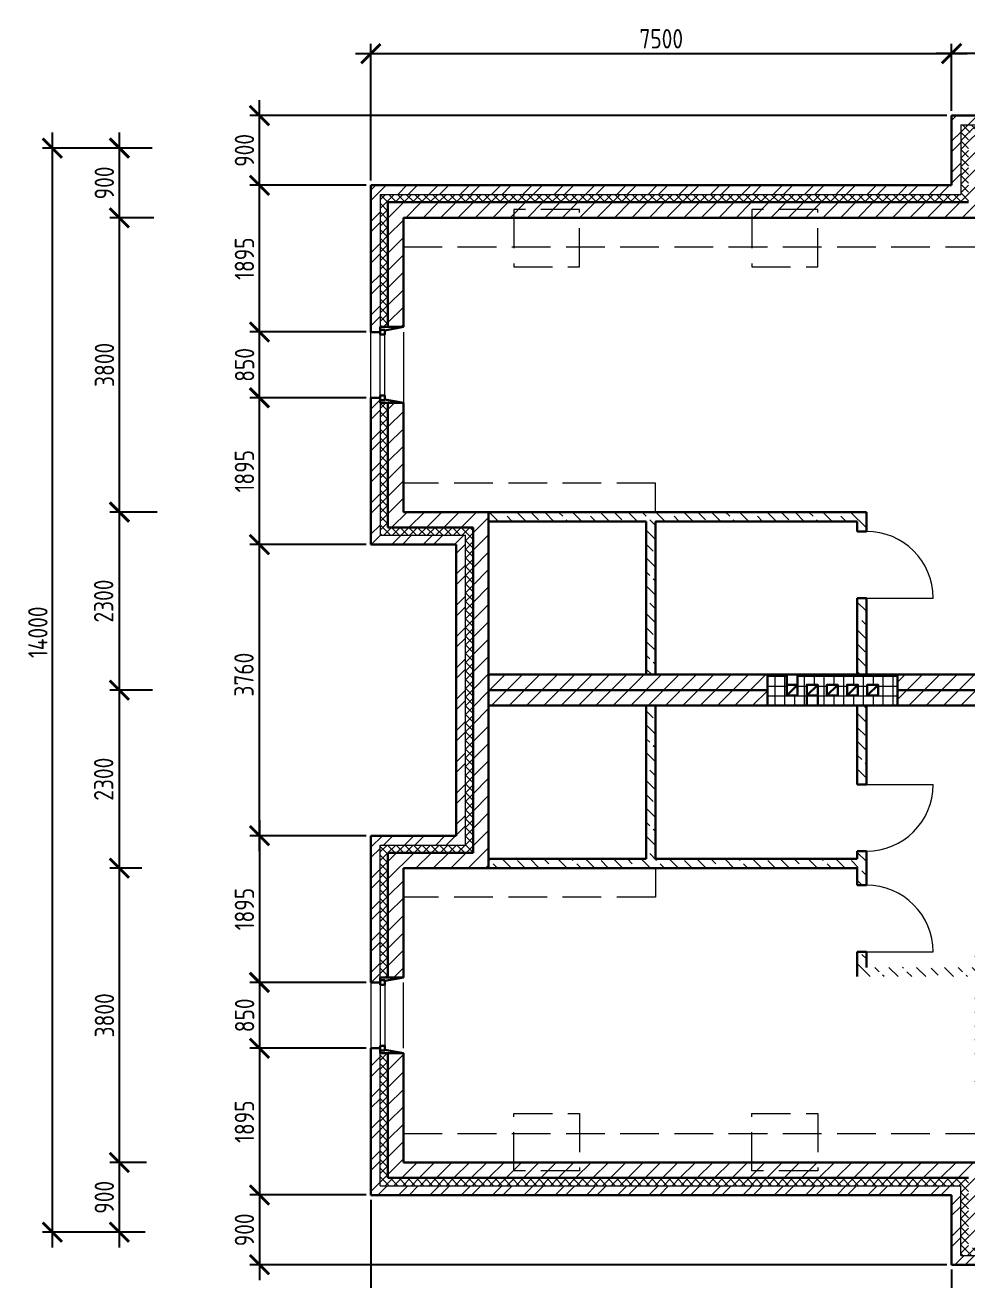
# Model space of a CAD drawing. Header units: millimetres. Extents: x -56498 to 234605, y -296269 to -29969.
# Drawn here: x 70197 to 82372, y -166939 to -150722 of the extents above; entities that cross this region are included whole.
import ezdxf

# ---------------------------------------------------------------- set-up
doc = ezdxf.new("R2010")
doc.units = ezdxf.units.MM
doc.header["$LTSCALE"] = 100
doc.header["$PDMODE"] = 35
doc.linetypes.add('GOST2.303 4', pattern=[7, 5, -2, 0])
for name, color, linetype, lineweight in [('0.3', 7, 'Continuous', 30), ('Розміри 0.09', 5, 'Continuous', 9), ('Тонкі 0.18', 142, 'Continuous', 18), ('Штрихові 0.18', 7, 'GOST2.303 4', 18), ('Штрихування 0.09', 253, 'Continuous', 9)]:
    doc.layers.add(name, color=color, linetype=linetype, lineweight=lineweight)
doc.styles.add('GOST 2.304', font='CS_Gost2304.shx')
doc.dimstyles.new('SPDS', dxfattribs={"dimscale": 100, "dimtxt": 2.5, "dimasz": 2.5, "dimexe": 1.25, "dimexo": 0.625, "dimtad": 1, "dimrnd": 0.001, "dimtxsty": 'GOST 2.304', "dimblk": 'ARCHTICK', "dimcen": 2.5, "dimdle": 2, "dimadec": 0, "dimazin": 2, "dimtfac": 0.75, "dimtmove": 1, "dimatfit": 3, "dimfxl": 0, "dimtolj": 1, "dimarcsym": 0})

# ---------------------------------------------------------------- blocks, each defined once
blk = doc.blocks.new('_ArchTick')
at = {"color": 0, "linetype": 'ByBlock', "const_width": 0.15}
blk.add_lwpolyline([(-0.5, -0.5), (0.5, 0.5)], dxfattribs=at)
blk = doc.blocks.new('*D234')
at = {"layer": 'Defpoints', "color": 0, "transparency": 16777216}
for p in [(74662, -165830), (82162, -166730), (82162, -167530)]:
    blk.add_point(p, dxfattribs=at)
at = {"layer": 'Розміри 0.09', "color": 0, "lineweight": -2, "transparency": 16777216}
for p, q in [((74662, -165893), (74662, -167655)), ((82162, -166793), (82162, -167655)), ((74462, -167530), (82362, -167530))]:
    blk.add_line(p, q, dxfattribs=at)
at = {"layer": 'Розміри 0.09', "color": 0, "lineweight": -2, "transparency": 16777216, "xscale": 250, "yscale": 250, "zscale": 250, "rotation": 180}
blk.add_blockref('_ArchTick', (74662, -167530), dxfattribs=at)
at = {"layer": 'Розміри 0.09', "color": 0, "lineweight": -2, "transparency": 16777216, "xscale": 250, "yscale": 250, "zscale": 250}
blk.add_blockref('_ArchTick', (82162, -167530), dxfattribs=at)
at = {"layer": 'Розміри 0.09', "color": 0, "transparency": 16777216, "insert": (78412, -167338), "char_height": 250, "attachment_point": 5, "style": 'GOST 2.304'}
blk.add_mtext('\\A1;7500', dxfattribs=at)
blk = doc.blocks.new('*D235')
at = {"layer": 'Defpoints', "color": 0, "transparency": 16777216}
for p in [(71414, -165410), (71828, -165410), (71809, -166310)]:
    blk.add_point(p, dxfattribs=at)
at = {"layer": 'Розміри 0.09', "color": 0, "lineweight": -2, "transparency": 16777216}
for p, q in [((71414, -166510), (71414, -165210)), ((71765, -165410), (71289, -165410)), ((71747, -166310), (71289, -166310))]:
    blk.add_line(p, q, dxfattribs=at)
at = {"layer": 'Розміри 0.09', "color": 0, "lineweight": -2, "transparency": 16777216, "xscale": 250, "yscale": 250, "zscale": 250}
for p, rotation in [((71414, -165410), 90), ((71414, -166310), 270)]:
    blk.add_blockref('_ArchTick', p, dxfattribs=dict(at, rotation=rotation))
at = {"layer": 'Розміри 0.09', "color": 0, "transparency": 16777216, "insert": (71219, -165860), "char_height": 250, "attachment_point": 5, "rotation": 90, "style": 'GOST 2.304'}
blk.add_mtext('\\A1;900', dxfattribs=at)
blk = doc.blocks.new('*D236')
at = {"layer": 'Defpoints', "color": 0, "transparency": 16777216}
for p in [(71414, -161610), (71768, -161610), (71828, -165410)]:
    blk.add_point(p, dxfattribs=at)
at = {"layer": 'Розміри 0.09', "color": 0, "lineweight": -2, "transparency": 16777216}
for p, q in [((71414, -165610), (71414, -161410)), ((71705, -161610), (71289, -161610)), ((71765, -165410), (71289, -165410))]:
    blk.add_line(p, q, dxfattribs=at)
at = {"layer": 'Розміри 0.09', "color": 0, "lineweight": -2, "transparency": 16777216, "xscale": 250, "yscale": 250, "zscale": 250}
for p, rotation in [((71414, -161610), 90), ((71414, -165410), 270)]:
    blk.add_blockref('_ArchTick', p, dxfattribs=dict(at, rotation=rotation))
at = {"layer": 'Розміри 0.09', "color": 0, "transparency": 16777216, "insert": (71221, -163510), "char_height": 250, "attachment_point": 5, "rotation": 90, "style": 'GOST 2.304'}
blk.add_mtext('\\A1;3800', dxfattribs=at)
blk = doc.blocks.new('*D237')
at = {"layer": 'Defpoints', "color": 0, "transparency": 16777216}
for p in [(71414, -159310), (71904, -159310), (71768, -161610)]:
    blk.add_point(p, dxfattribs=at)
at = {"layer": 'Розміри 0.09', "color": 0, "lineweight": -2, "transparency": 16777216}
for p, q in [((71414, -161810), (71414, -159110)), ((71841, -159310), (71289, -159310)), ((71705, -161610), (71289, -161610))]:
    blk.add_line(p, q, dxfattribs=at)
at = {"layer": 'Розміри 0.09', "color": 0, "lineweight": -2, "transparency": 16777216, "xscale": 250, "yscale": 250, "zscale": 250}
for p, rotation in [((71414, -159310), 90), ((71414, -161610), 270)]:
    blk.add_blockref('_ArchTick', p, dxfattribs=dict(at, rotation=rotation))
at = {"layer": 'Розміри 0.09', "color": 0, "transparency": 16777216, "insert": (71211, -160460), "char_height": 250, "attachment_point": 5, "rotation": 90, "style": 'GOST 2.304'}
blk.add_mtext('\\A1;2300', dxfattribs=at)
blk = doc.blocks.new('*D238')
at = {"layer": 'Defpoints', "color": 0, "transparency": 16777216}
for p in [(71414, -157010), (71965, -157010), (71904, -159310)]:
    blk.add_point(p, dxfattribs=at)
at = {"layer": 'Розміри 0.09', "color": 0, "lineweight": -2, "transparency": 16777216}
for p, q in [((71414, -159510), (71414, -156810)), ((71902, -157010), (71289, -157010)), ((71841, -159310), (71289, -159310))]:
    blk.add_line(p, q, dxfattribs=at)
at = {"layer": 'Розміри 0.09', "color": 0, "lineweight": -2, "transparency": 16777216, "xscale": 250, "yscale": 250, "zscale": 250}
for p, rotation in [((71414, -157010), 90), ((71414, -159310), 270)]:
    blk.add_blockref('_ArchTick', p, dxfattribs=dict(at, rotation=rotation))
at = {"layer": 'Розміри 0.09', "color": 0, "transparency": 16777216, "insert": (71211, -158160), "char_height": 250, "attachment_point": 5, "rotation": 90, "style": 'GOST 2.304'}
blk.add_mtext('\\A1;2300', dxfattribs=at)
blk = doc.blocks.new('*D239')
at = {"layer": 'Defpoints', "color": 0, "transparency": 16777216}
for p in [(71414, -153210), (71921, -153210), (71965, -157010)]:
    blk.add_point(p, dxfattribs=at)
at = {"layer": 'Розміри 0.09', "color": 0, "lineweight": -2, "transparency": 16777216}
for p, q in [((71414, -157210), (71414, -153010)), ((71859, -153210), (71289, -153210)), ((71902, -157010), (71289, -157010))]:
    blk.add_line(p, q, dxfattribs=at)
at = {"layer": 'Розміри 0.09', "color": 0, "lineweight": -2, "transparency": 16777216, "xscale": 250, "yscale": 250, "zscale": 250}
for p, rotation in [((71414, -153210), 90), ((71414, -157010), 270)]:
    blk.add_blockref('_ArchTick', p, dxfattribs=dict(at, rotation=rotation))
at = {"layer": 'Розміри 0.09', "color": 0, "transparency": 16777216, "insert": (71221, -155110), "char_height": 250, "attachment_point": 5, "rotation": 90, "style": 'GOST 2.304'}
blk.add_mtext('\\A1;3800', dxfattribs=at)
blk = doc.blocks.new('*D240')
at = {"layer": 'Defpoints', "color": 0, "transparency": 16777216}
for p in [(71414, -152310), (71899, -152310), (71921, -153210)]:
    blk.add_point(p, dxfattribs=at)
at = {"layer": 'Розміри 0.09', "color": 0, "lineweight": -2, "transparency": 16777216}
for p, q in [((71414, -153410), (71414, -152110)), ((71836, -152310), (71289, -152310)), ((71859, -153210), (71289, -153210))]:
    blk.add_line(p, q, dxfattribs=at)
at = {"layer": 'Розміри 0.09', "color": 0, "lineweight": -2, "transparency": 16777216, "xscale": 250, "yscale": 250, "zscale": 250}
for p, rotation in [((71414, -152310), 90), ((71414, -153210), 270)]:
    blk.add_blockref('_ArchTick', p, dxfattribs=dict(at, rotation=rotation))
at = {"layer": 'Розміри 0.09', "color": 0, "transparency": 16777216, "insert": (71219, -152760), "char_height": 250, "attachment_point": 5, "rotation": 90, "style": 'GOST 2.304'}
blk.add_mtext('\\A1;900', dxfattribs=at)
blk = doc.blocks.new('*D241')
at = {"layer": 'Defpoints', "color": 0, "transparency": 16777216}
for p in [(71414, -152310), (70548, -166310), (71414, -166310)]:
    blk.add_point(p, dxfattribs=at)
at = {"layer": 'Розміри 0.09', "color": 0, "lineweight": -2, "transparency": 16777216}
for p, q in [((70548, -152110), (70548, -166510)), ((71351, -152310), (70423, -152310)), ((71351, -166310), (70423, -166310))]:
    blk.add_line(p, q, dxfattribs=at)
at = {"layer": 'Розміри 0.09', "color": 0, "lineweight": -2, "transparency": 16777216, "xscale": 250, "yscale": 250, "zscale": 250}
for p, rotation in [((70548, -152310), 90), ((70548, -166310), 270)]:
    blk.add_blockref('_ArchTick', p, dxfattribs=dict(at, rotation=rotation))
at = {"layer": 'Розміри 0.09', "color": 0, "transparency": 16777216, "insert": (70361, -158563), "char_height": 250, "attachment_point": 5, "rotation": 90, "style": 'GOST 2.304'}
blk.add_mtext('\\A1;14000', dxfattribs=at)
blk = doc.blocks.new('*D243')
at = {"layer": 'Defpoints', "color": 0, "transparency": 16777216}
for p in [(82162, -166730), (84257, -166730), (82162, -167530)]:
    blk.add_point(p, dxfattribs=at)
at = {"layer": 'Розміри 0.09', "color": 0, "lineweight": -2, "transparency": 16777216}
for p, q in [((82162, -166793), (82162, -167655)), ((84257, -166793), (84257, -167655)), ((84457, -167530), (81962, -167530))]:
    blk.add_line(p, q, dxfattribs=at)
at = {"layer": 'Розміри 0.09', "color": 0, "lineweight": -2, "transparency": 16777216, "xscale": 250, "yscale": 250, "zscale": 250, "rotation": 180}
blk.add_blockref('_ArchTick', (82162, -167530), dxfattribs=at)
at = {"layer": 'Розміри 0.09', "color": 0, "lineweight": -2, "transparency": 16777216, "xscale": 250, "yscale": 250, "zscale": 250}
blk.add_blockref('_ArchTick', (84257, -167530), dxfattribs=at)
at = {"layer": 'Розміри 0.09', "color": 0, "transparency": 16777216, "insert": (83210, -167326), "char_height": 250, "attachment_point": 5, "style": 'GOST 2.304'}
blk.add_mtext('\\A1;2095', dxfattribs=at)
blk = doc.blocks.new('*D244')
at = {"layer": 'Defpoints', "color": 0, "transparency": 16777216}
for p in [(74662, -165830), (73223, -166730), (82162, -166730)]:
    blk.add_point(p, dxfattribs=at)
at = {"layer": 'Розміри 0.09', "color": 0, "lineweight": -2, "transparency": 16777216}
for p, q in [((73223, -165630), (73223, -166930)), ((74600, -165830), (73098, -165830)), ((82100, -166730), (73098, -166730))]:
    blk.add_line(p, q, dxfattribs=at)
at = {"layer": 'Розміри 0.09', "color": 0, "lineweight": -2, "transparency": 16777216, "xscale": 250, "yscale": 250, "zscale": 250}
for p, rotation in [((73223, -165830), 90), ((73223, -166730), 270)]:
    blk.add_blockref('_ArchTick', p, dxfattribs=dict(at, rotation=rotation))
at = {"layer": 'Розміри 0.09', "color": 0, "transparency": 16777216, "insert": (73029, -166280), "char_height": 250, "attachment_point": 5, "rotation": 90, "style": 'GOST 2.304'}
blk.add_mtext('\\A1;900', dxfattribs=at)
blk = doc.blocks.new('*D245')
at = {"layer": 'Defpoints', "color": 0, "transparency": 16777216}
for p in [(73223, -157430), (74662, -157430), (74662, -161190)]:
    blk.add_point(p, dxfattribs=at)
at = {"layer": 'Розміри 0.09', "color": 0, "lineweight": -2, "transparency": 16777216}
for p, q in [((73223, -161390), (73223, -157230)), ((74600, -157430), (73098, -157430)), ((74600, -161190), (73098, -161190))]:
    blk.add_line(p, q, dxfattribs=at)
at = {"layer": 'Розміри 0.09', "color": 0, "lineweight": -2, "transparency": 16777216, "xscale": 250, "yscale": 250, "zscale": 250}
for p, rotation in [((73223, -157430), 90), ((73223, -161190), 270)]:
    blk.add_blockref('_ArchTick', p, dxfattribs=dict(at, rotation=rotation))
at = {"layer": 'Розміри 0.09', "color": 0, "transparency": 16777216, "insert": (73023, -159110), "char_height": 250, "attachment_point": 5, "rotation": 90, "style": 'GOST 2.304'}
blk.add_mtext('\\A1;3760', dxfattribs=at)
blk = doc.blocks.new('*D246')
at = {"layer": 'Defpoints', "color": 0, "transparency": 16777216}
for p in [(82162, -151090), (82162, -151890), (74662, -152790)]:
    blk.add_point(p, dxfattribs=at)
at = {"layer": 'Розміри 0.09', "color": 0, "lineweight": -2, "transparency": 16777216}
for p, q in [((74662, -152728), (74662, -150965)), ((82162, -151828), (82162, -150965)), ((74462, -151090), (82362, -151090))]:
    blk.add_line(p, q, dxfattribs=at)
at = {"layer": 'Розміри 0.09', "color": 0, "lineweight": -2, "transparency": 16777216, "xscale": 250, "yscale": 250, "zscale": 250, "rotation": 180}
blk.add_blockref('_ArchTick', (74662, -151090), dxfattribs=at)
at = {"layer": 'Розміри 0.09', "color": 0, "lineweight": -2, "transparency": 16777216, "xscale": 250, "yscale": 250, "zscale": 250}
blk.add_blockref('_ArchTick', (82162, -151090), dxfattribs=at)
at = {"layer": 'Розміри 0.09', "color": 0, "transparency": 16777216, "insert": (78412, -150898), "char_height": 250, "attachment_point": 5, "style": 'GOST 2.304'}
blk.add_mtext('\\A1;7500', dxfattribs=at)
blk = doc.blocks.new('*D217')
at = {"layer": 'Defpoints', "color": 0, "transparency": 16777216}
for p in [(73223, -154685), (74662, -154685), (74662, -155535)]:
    blk.add_point(p, dxfattribs=at)
at = {"layer": 'Розміри 0.09', "color": 0, "lineweight": -2, "transparency": 16777216}
for p, q in [((73223, -155735), (73223, -154485)), ((74600, -154685), (73098, -154685)), ((74600, -155535), (73098, -155535))]:
    blk.add_line(p, q, dxfattribs=at)
at = {"layer": 'Розміри 0.09', "color": 0, "lineweight": -2, "transparency": 16777216, "xscale": 250, "yscale": 250, "zscale": 250}
for p, rotation in [((73223, -154685), 90), ((73223, -155535), 270)]:
    blk.add_blockref('_ArchTick', p, dxfattribs=dict(at, rotation=rotation))
at = {"layer": 'Розміри 0.09', "color": 0, "transparency": 16777216, "insert": (73031, -155110), "char_height": 250, "attachment_point": 5, "rotation": 90, "style": 'GOST 2.304'}
blk.add_mtext('\\A1;850', dxfattribs=at)
blk = doc.blocks.new('*D219')
at = {"layer": 'Defpoints', "color": 0, "transparency": 16777216}
for p in [(82162, -151090), (82162, -151890), (84257, -151890)]:
    blk.add_point(p, dxfattribs=at)
at = {"layer": 'Розміри 0.09', "color": 0, "lineweight": -2, "transparency": 16777216}
for p, q in [((82162, -151828), (82162, -150965)), ((84257, -151828), (84257, -150965)), ((84457, -151090), (81962, -151090))]:
    blk.add_line(p, q, dxfattribs=at)
at = {"layer": 'Розміри 0.09', "color": 0, "lineweight": -2, "transparency": 16777216, "xscale": 250, "yscale": 250, "zscale": 250, "rotation": 180}
blk.add_blockref('_ArchTick', (82162, -151090), dxfattribs=at)
at = {"layer": 'Розміри 0.09', "color": 0, "lineweight": -2, "transparency": 16777216, "xscale": 250, "yscale": 250, "zscale": 250}
blk.add_blockref('_ArchTick', (84257, -151090), dxfattribs=at)
at = {"layer": 'Розміри 0.09', "color": 0, "transparency": 16777216, "insert": (83210, -150886), "char_height": 250, "attachment_point": 5, "style": 'GOST 2.304'}
blk.add_mtext('\\A1;2095', dxfattribs=at)
blk = doc.blocks.new('*D207')
at = {"layer": 'Defpoints', "color": 0, "transparency": 16777216}
for p in [(73223, -155535), (74662, -155535), (74662, -157430)]:
    blk.add_point(p, dxfattribs=at)
at = {"layer": 'Розміри 0.09', "color": 0, "lineweight": -2, "transparency": 16777216}
for p, q in [((73223, -157630), (73223, -155335)), ((74600, -155535), (73098, -155535)), ((74600, -157430), (73098, -157430))]:
    blk.add_line(p, q, dxfattribs=at)
at = {"layer": 'Розміри 0.09', "color": 0, "lineweight": -2, "transparency": 16777216, "xscale": 250, "yscale": 250, "zscale": 250}
for p, rotation in [((73223, -155535), 90), ((73223, -157430), 270)]:
    blk.add_blockref('_ArchTick', p, dxfattribs=dict(at, rotation=rotation))
at = {"layer": 'Розміри 0.09', "color": 0, "transparency": 16777216, "insert": (73029, -156483), "char_height": 250, "attachment_point": 5, "rotation": 90, "style": 'GOST 2.304'}
blk.add_mtext('\\A1;1895', dxfattribs=at)
blk = doc.blocks.new('*D220')
at = {"layer": 'Defpoints', "color": 0, "transparency": 16777216}
for p in [(73223, -152790), (74662, -152790), (74662, -154685)]:
    blk.add_point(p, dxfattribs=at)
at = {"layer": 'Розміри 0.09', "color": 0, "lineweight": -2, "transparency": 16777216}
for p, q in [((73223, -154885), (73223, -152590)), ((74600, -152790), (73098, -152790)), ((74600, -154685), (73098, -154685))]:
    blk.add_line(p, q, dxfattribs=at)
at = {"layer": 'Розміри 0.09', "color": 0, "lineweight": -2, "transparency": 16777216, "xscale": 250, "yscale": 250, "zscale": 250}
for p, rotation in [((73223, -152790), 90), ((73223, -154685), 270)]:
    blk.add_blockref('_ArchTick', p, dxfattribs=dict(at, rotation=rotation))
at = {"layer": 'Розміри 0.09', "color": 0, "transparency": 16777216, "insert": (73029, -153738), "char_height": 250, "attachment_point": 5, "rotation": 90, "style": 'GOST 2.304'}
blk.add_mtext('\\A1;1895', dxfattribs=at)
blk = doc.blocks.new('*D221')
at = {"layer": 'Defpoints', "color": 0, "transparency": 16777216}
for p in [(73223, -151890), (82162, -151890), (74662, -152790)]:
    blk.add_point(p, dxfattribs=at)
at = {"layer": 'Розміри 0.09', "color": 0, "lineweight": -2, "transparency": 16777216}
for p, q in [((73223, -152990), (73223, -151690)), ((82100, -151890), (73098, -151890)), ((74600, -152790), (73098, -152790))]:
    blk.add_line(p, q, dxfattribs=at)
at = {"layer": 'Розміри 0.09', "color": 0, "lineweight": -2, "transparency": 16777216, "xscale": 250, "yscale": 250, "zscale": 250}
for p, rotation in [((73223, -151890), 90), ((73223, -152790), 270)]:
    blk.add_blockref('_ArchTick', p, dxfattribs=dict(at, rotation=rotation))
at = {"layer": 'Розміри 0.09', "color": 0, "transparency": 16777216, "insert": (73029, -152340), "char_height": 250, "attachment_point": 5, "rotation": 90, "style": 'GOST 2.304'}
blk.add_mtext('\\A1;900', dxfattribs=at)
blk = doc.blocks.new('*D211')
at = {"layer": 'Defpoints', "color": 0, "transparency": 16777216}
for p in [(74662, -163085), (73223, -163935), (74662, -163935)]:
    blk.add_point(p, dxfattribs=at)
at = {"layer": 'Розміри 0.09', "color": 0, "lineweight": -2, "transparency": 16777216}
for p, q in [((73223, -162885), (73223, -164135)), ((74600, -163085), (73098, -163085)), ((74600, -163935), (73098, -163935))]:
    blk.add_line(p, q, dxfattribs=at)
at = {"layer": 'Розміри 0.09', "color": 0, "lineweight": -2, "transparency": 16777216, "xscale": 250, "yscale": 250, "zscale": 250}
for p, rotation in [((73223, -163085), 90), ((73223, -163935), 270)]:
    blk.add_blockref('_ArchTick', p, dxfattribs=dict(at, rotation=rotation))
at = {"layer": 'Розміри 0.09', "color": 0, "transparency": 16777216, "insert": (73031, -163510), "char_height": 250, "attachment_point": 5, "rotation": 90, "style": 'GOST 2.304'}
blk.add_mtext('\\A1;850', dxfattribs=at)
blk = doc.blocks.new('*D206')
at = {"layer": 'Defpoints', "color": 0, "transparency": 16777216}
for p in [(74662, -161190), (73223, -163085), (74662, -163085)]:
    blk.add_point(p, dxfattribs=at)
at = {"layer": 'Розміри 0.09', "color": 0, "lineweight": -2, "transparency": 16777216}
for p, q in [((73223, -160990), (73223, -163285)), ((74600, -161190), (73098, -161190)), ((74600, -163085), (73098, -163085))]:
    blk.add_line(p, q, dxfattribs=at)
at = {"layer": 'Розміри 0.09', "color": 0, "lineweight": -2, "transparency": 16777216, "xscale": 250, "yscale": 250, "zscale": 250}
for p, rotation in [((73223, -161190), 90), ((73223, -163085), 270)]:
    blk.add_blockref('_ArchTick', p, dxfattribs=dict(at, rotation=rotation))
at = {"layer": 'Розміри 0.09', "color": 0, "transparency": 16777216, "insert": (73029, -162138), "char_height": 250, "attachment_point": 5, "rotation": 90, "style": 'GOST 2.304'}
blk.add_mtext('\\A1;1895', dxfattribs=at)
blk = doc.blocks.new('*D212')
at = {"layer": 'Defpoints', "color": 0, "transparency": 16777216}
for p in [(74662, -163935), (73223, -165830), (74662, -165830)]:
    blk.add_point(p, dxfattribs=at)
at = {"layer": 'Розміри 0.09', "color": 0, "lineweight": -2, "transparency": 16777216}
for p, q in [((73223, -163735), (73223, -166030)), ((74600, -163935), (73098, -163935)), ((74600, -165830), (73098, -165830))]:
    blk.add_line(p, q, dxfattribs=at)
at = {"layer": 'Розміри 0.09', "color": 0, "lineweight": -2, "transparency": 16777216, "xscale": 250, "yscale": 250, "zscale": 250}
for p, rotation in [((73223, -163935), 90), ((73223, -165830), 270)]:
    blk.add_blockref('_ArchTick', p, dxfattribs=dict(at, rotation=rotation))
at = {"layer": 'Розміри 0.09', "color": 0, "transparency": 16777216, "insert": (73029, -164883), "char_height": 250, "attachment_point": 5, "rotation": 90, "style": 'GOST 2.304'}
blk.add_mtext('\\A1;1895', dxfattribs=at)
blk = doc.blocks.new('A$C6F060024')
for points in [[(70, 6880), (-70, 6610), (70, 6610)], [(70, 6480), (-70, 6210), (70, 6210)], [(70, -6210), (-70, -6480), (70, -6480)], [(70, -6610), (-70, -6880), (70, -6880)]]:
    blk.add_hatch(color=256).paths.add_polyline_path(points)
at = {"layer": '0.3'}
for points in [[(-70, 6610), (-70, 6880), (70, 6880), (-70, 6610), (70, 6610), (70, 6880)], [(-70, 6210), (-70, 6480), (70, 6480), (-70, 6210), (70, 6210), (70, 6480)], [(-70, 5940), (-70, 6080), (70, 6080), (-70, 5940), (70, 5940), (70, 6080)], [(-70, 5670), (-70, 5810), (70, 5810), (-70, 5670), (70, 5670), (70, 5810)], [(-70, 5400), (-70, 5540), (70, 5540), (-70, 5400), (70, 5400), (70, 5540)], [(-70, 5130), (-70, 5270), (70, 5270), (-70, 5130), (70, 5130), (70, 5270)], [(70, 2840), (70, 2700), (-70, 2700), (70, 2840), (-70, 2840), (-70, 2700)], [(70, 2580), (70, 2440), (-70, 2440), (70, 2580), (-70, 2580), (-70, 2440)], [(-5410, 70), (-5410, -70), (-5550, -70), (-5410, 70), (-5550, 70), (-5550, -70)], [(-5410, 70), (-5410, -70), (-5550, -70), (-5410, 70), (-5550, 70), (-5550, -70)], [(-5150, 70), (-5150, -70), (-5290, -70), (-5150, 70), (-5290, 70), (-5290, -70)], [(-5150, 70), (-5150, -70), (-5290, -70), (-5150, 70), (-5290, 70), (-5290, -70)], [(-4890, 70), (-4890, -70), (-5030, -70), (-4890, 70), (-5030, 70), (-5030, -70)], [(-4890, 70), (-4890, -70), (-5030, -70), (-4890, 70), (-5030, 70), (-5030, -70)], [(-4630, 70), (-4630, -70), (-4770, -70), (-4630, 70), (-4770, 70), (-4770, -70)], [(-4630, 70), (-4630, -70), (-4770, -70), (-4630, 70), (-4770, 70), (-4770, -70)], [(-4370, 70), (-4370, -70), (-4510, -70), (-4370, 70), (-4510, 70), (-4510, -70)], [(-4370, 70), (-4370, -70), (-4510, -70), (-4370, 70), (-4510, 70), (-4510, -70)], [(6450, 70), (6450, -70), (6310, -70), (6450, 70), (6310, 70), (6310, -70)], [(6710, 70), (6710, -70), (6570, -70), (6710, 70), (6570, 70), (6570, -70)], [(6710, 70), (6710, -70), (6570, -70), (6710, 70), (6570, 70), (6570, -70)], [(6970, 70), (6970, -70), (6830, -70), (6970, 70), (6830, 70), (6830, -70)], [(7230, 70), (7230, -70), (7090, -70), (7230, 70), (7090, 70), (7090, -70)], [(7490, 70), (7490, -70), (7350, -70), (7490, 70), (7350, 70), (7350, -70)], [(7750, 70), (7750, -70), (7610, -70), (7750, 70), (7610, 70), (7610, -70)], [(-70, -2580), (-70, -2440), (70, -2440), (-70, -2580), (70, -2580), (70, -2440)], [(-70, -2850), (-70, -2710), (70, -2710), (-70, -2850), (70, -2850), (70, -2710)], [(70, -2980), (70, -3120), (-70, -3120), (70, -2980), (-70, -2980), (-70, -3120)], [(-70, -3380), (-70, -3240), (70, -3240), (-70, -3380), (70, -3380), (70, -3240)], [(-70, -3650), (-70, -3510), (70, -3510), (-70, -3650), (70, -3650), (70, -3510)], [(70, -5130), (70, -5270), (-70, -5270), (70, -5130), (-70, -5130), (-70, -5270)], [(70, -5400), (70, -5540), (-70, -5540), (70, -5400), (-70, -5400), (-70, -5540)], [(70, -5670), (70, -5810), (-70, -5810), (70, -5670), (-70, -5670), (-70, -5810)], [(70, -5940), (70, -6080), (-70, -6080), (70, -5940), (-70, -5940), (-70, -6080)], [(70, -6210), (70, -6480), (-70, -6480), (70, -6210), (-70, -6210), (-70, -6480)], [(70, -6610), (70, -6880), (-70, -6880), (70, -6610), (-70, -6610), (-70, -6880)]]:
    blk.add_lwpolyline(points, dxfattribs=at)

msp = doc.modelspace()

# ---------------------------------------------------------------- hatches: boundary and pattern name
at = {"layer": 'Штрихування 0.09'}
h = msp.add_hatch(dxfattribs=at)
h.set_pattern_fill('ANSI32', color=256, scale=30, style=0)
h.paths.add_polyline_path([(82282.29, -152010.359), (84192.291, -152010.359), (84257.291, -152010.359), (84257.291, -151890.359), (82162.29, -151890.359), (82162.29, -152790.359), (74662.29, -152790.359), (74662.29, -154685.359), (74782.29, -154685.359), (74782.29, -154655.359), (74782.29, -154620.359), (74782.29, -152910.359), (82282.29, -152910.359)])
h = msp.add_hatch(dxfattribs=at)
h.set_pattern_fill('ANSI37', color=256, scale=25, style=0)
h.paths.add_polyline_path([(82382.29, -152110.359), (84192.291, -152110.359), (84192.291, -152010.359), (82282.29, -152010.359), (82282.29, -152910.359), (74782.29, -152910.359), (74782.29, -154620.359), (74882.29, -154620.359), (74882.29, -153010.359), (82382.29, -153010.359)])
h = msp.add_hatch(dxfattribs=at)
h.set_pattern_fill('ANSI31', color=256, scale=50, style=0)
h.paths.add_polyline_path([(82582.29, -152310.359), (84192.291, -152310.359), (84192.291, -152110.359), (82382.29, -152110.359), (82382.29, -153010.359), (74882.29, -153010.359), (74882.29, -154620.359), (75082.29, -154620.359), (75082.29, -153210.359), (76507.291, -153210.359), (76507.291, -153100.934), (77357.302, -153100.934), (77357.302, -153210.359), (79582.25, -153210.359), (79582.25, -153100.934), (80432.261, -153100.934), (80432.261, -153210.359), (82582.29, -153210.359)])
h.paths.add_polyline_path([(80432.261, -153100.934), (79582.25, -153100.934), (79582.25, -153210.359), (80432.261, -153210.359)], flags=17)
h.paths.add_polyline_path([(77357.302, -153100.934), (76507.291, -153100.934), (76507.291, -153210.359), (77357.302, -153210.359)], flags=17)
h = msp.add_hatch(dxfattribs=at)
h.set_pattern_fill('ANSI32', color=256, scale=30, style=0)
h.paths.add_polyline_path([(75882.29, -157310.359), (74782.29, -157310.359), (74782.29, -155600.359), (74782.29, -155535.359), (74662.29, -155535.359), (74662.29, -157430.359), (75762.29, -157430.359), (75762.29, -161190.359), (74662.29, -161190.359), (74662.29, -163085.359), (74782.29, -163085.359), (74782.29, -163055.359), (74782.29, -163020.359), (74782.29, -161310.359), (75882.29, -161310.359)])
h = msp.add_hatch(dxfattribs=at)
h.set_pattern_fill('ANSI37', color=256, scale=25, style=0)
h.paths.add_polyline_path([(75982.29, -157210.359), (74882.29, -157210.359), (74882.29, -155600.359), (74782.29, -155600.359), (74782.29, -157310.359), (75882.29, -157310.359), (75882.29, -161310.359), (74782.29, -161310.359), (74782.29, -163020.359), (74882.29, -163020.359), (74882.29, -161410.359), (75982.29, -161410.359)])
h = msp.add_hatch(dxfattribs=at)
h.set_pattern_fill('ANSI31', color=256, scale=50, style=0)
h.paths.add_polyline_path([(76182.29, -157010.359), (75082.29, -157010.359), (75082.29, -155600.359), (74882.29, -155600.359), (74882.29, -157210.359), (75982.29, -157210.359), (75982.29, -161410.359), (74882.29, -161410.359), (74882.29, -163020.359), (75082.29, -163020.359), (75082.29, -161610.359), (76182.29, -161610.359)])
h = msp.add_hatch(dxfattribs=at)
h.set_pattern_fill('ANSI33', color=256, scale=40, angle=90, style=0)
h.paths.add_polyline_path([(81062.289, -157010.359), (78337.29, -157010.359), (78337.29, -157130.359), (80942.289, -157130.359), (80942.289, -157260.359), (81062.289, -157260.359)])
h.paths.add_polyline_path([(78337.29, -157010.359), (76182.29, -157010.359), (76182.29, -157130.359), (78217.29, -157130.359), (78217.29, -159110.359), (78337.29, -159110.359), (78337.29, -157130.359)])
h.paths.add_polyline_path([(81062.289, -158120.359), (80942.289, -158120.359), (80942.289, -159110.359), (81062.289, -159110.359)])
h = msp.add_hatch(dxfattribs=at)
h.set_pattern_fill('ANSI31', color=256, scale=50, style=0)
h.paths.add_polyline_path([(94982.29, -159110.359), (93582.29, -159110.359), (93582.29, -159310.359), (94982.29, -159310.359)])
h.paths.add_polyline_path([(94982.29, -159310.359), (93582.29, -159310.359), (93582.29, -159510.359), (94982.29, -159510.359)])
h.paths.add_polyline_path([(85582.29, -157120.359), (85382.29, -157120.359), (85382.29, -157940.359), (85382.29, -158210.359), (85382.29, -159110.359), (84482.29, -159110.359), (84212.29, -159110.359), (83942.29, -159110.359), (83672.29, -159110.359), (83402.29, -159110.359), (83132.29, -159110.359), (82862.29, -159110.359), (82852.29, -159110.359), (81462.29, -159110.359), (81462.29, -159310.359), (85582.29, -159310.359)])
h.paths.add_polyline_path([(85582.29, -159310.359), (81462.29, -159310.359), (81462.29, -159510.359), (85382.29, -159510.359), (85382.29, -160410.359), (85382.29, -160680.359), (85382.29, -161500.329), (85582.29, -161500.329)])
h.paths.add_polyline_path([(91642.29, -159510.359), (91642.29, -159310.359), (85582.29, -159310.359), (85582.29, -161500.329), (85782.29, -161500.329), (85782.29, -159510.359)])
h.paths.add_polyline_path([(91902.29, -159240.359), (91892.29, -159240.359), (91892.29, -159310.359), (91902.29, -159310.359)])
h.paths.add_polyline_path([(91642.29, -159310.359), (91642.29, -159110.359), (85782.29, -159110.359), (85782.29, -157120.359), (85582.29, -157120.359), (85582.29, -159310.359)])
h = msp.add_hatch(dxfattribs=at)
h.set_pattern_fill('ANSI31', color=256, scale=50, style=0)
h.paths.add_polyline_path([(79782.29, -159110.359), (76182.29, -159110.359), (76182.29, -159310.359), (79782.29, -159310.359)])
h.paths.add_polyline_path([(79782.29, -159510.359), (79782.29, -159310.359), (76182.29, -159310.359), (76182.29, -159510.359)])
h.paths.add_polyline_path([(80032.29, -159380.359), (80042.29, -159380.359), (80042.29, -159310.359), (80032.29, -159310.359)])
h.paths.add_polyline_path([(80032.29, -159240.359), (80042.29, -159240.359), (80042.29, -159110.359), (80032.29, -159110.359)])
h = msp.add_hatch(dxfattribs=at)
h.set_pattern_fill('NET', color=256, scale=40, style=0)
h.paths.add_polyline_path([(81462.29, -159110.359), (80172.29, -159110.359), (80172.29, -159240.359), (80172.29, -159380.359), (80032.29, -159380.359), (80032.29, -159240.359), (80032.29, -159110.359), (79782.29, -159110.359), (79782.29, -159510.359), (80292.29, -159510.359), (80292.29, -159380.359), (80292.29, -159240.359), (80432.29, -159240.359), (80432.29, -159380.359), (80432.29, -159510.359), (81462.29, -159510.359)])
h.paths.add_polyline_path([(81212.29, -159380.359), (81072.29, -159380.359), (81072.29, -159240.359), (81212.29, -159240.359)], flags=16)
h.paths.add_polyline_path([(80952.29, -159380.359), (80812.29, -159380.359), (80812.29, -159240.359), (80952.29, -159240.359)], flags=16)
h.paths.add_polyline_path([(80692.29, -159380.359), (80552.29, -159380.359), (80552.29, -159240.359), (80692.29, -159240.359)], flags=16)
h = msp.add_hatch(dxfattribs=at)
h.set_pattern_fill('ANSI33', color=256, scale=40, angle=90, style=0)
h.paths.add_polyline_path([(81062.289, -159510.359), (80942.289, -159510.359), (80942.289, -160530.359), (81062.289, -160530.359)])
h.paths.add_polyline_path([(81062.289, -161390.359), (80942.289, -161390.359), (80942.289, -161490.359), (78337.29, -161490.359), (78337.29, -161610.359), (80942.289, -161610.359), (80942.289, -161830.359), (81062.289, -161830.359)])
h.paths.add_polyline_path([(78337.29, -159510.359), (78217.29, -159510.359), (78217.29, -161490.359), (76182.29, -161490.359), (76182.29, -161610.359), (78337.29, -161610.359)])
h = msp.add_hatch(dxfattribs=at)
h.set_pattern_fill('ANSI33', color=256, scale=40, angle=90, style=0)
h.paths.add_polyline_path([(82582.29, -162690.359), (82462.29, -162690.359), (82462.29, -162890.359), (81062.289, -162890.359), (81062.289, -162690.359), (80942.289, -162690.359), (80942.289, -163010.359), (82462.29, -163010.359), (82462.29, -164510.339), (82582.29, -164510.339)])
h = msp.add_hatch(dxfattribs=at)
h.set_pattern_fill('ANSI32', color=256, scale=30, style=0)
h.paths.add_polyline_path([(82282.29, -165710.359), (74782.29, -165710.359), (74782.29, -164000.359), (74782.29, -163935.359), (74662.29, -163935.359), (74662.29, -165830.359), (82162.29, -165830.359), (82162.29, -166730.359), (84257.312, -166730.359), (84257.312, -166610.359), (84227.312, -166610.359), (84192.312, -166610.359), (82282.29, -166610.359)])
h = msp.add_hatch(dxfattribs=at)
h.set_pattern_fill('ANSI37', color=256, scale=25, style=0)
h.paths.add_polyline_path([(82382.29, -165610.359), (74882.29, -165610.359), (74882.29, -164000.359), (74782.29, -164000.359), (74782.29, -165710.359), (82282.29, -165710.359), (82282.29, -166610.359), (84192.312, -166610.359), (84192.312, -166510.359), (82382.29, -166510.359)])
h = msp.add_hatch(dxfattribs=at)
h.set_pattern_fill('ANSI31', color=256, scale=50, style=0)
h.paths.add_polyline_path([(82582.29, -165410.359), (80432.261, -165410.359), (80432.261, -165519.783), (79582.25, -165519.783), (79582.25, -165410.359), (77357.302, -165410.359), (77357.302, -165519.783), (76507.291, -165519.783), (76507.291, -165410.359), (75082.29, -165410.359), (75082.29, -164000.359), (74882.29, -164000.359), (74882.29, -165610.359), (82382.29, -165610.359), (82382.29, -166510.359), (84192.312, -166510.359), (84192.312, -166310.359), (82582.29, -166310.359)])
h.paths.add_polyline_path([(80432.261, -165410.359), (79582.25, -165410.359), (79582.25, -165519.783), (80432.261, -165519.783)], flags=17)
h.paths.add_polyline_path([(77357.302, -165410.359), (76507.291, -165410.359), (76507.291, -165519.783), (77357.302, -165519.783)], flags=17)

# ---------------------------------------------------------------- linework, layer by layer
at = {"layer": '0.3'}
for p, q in [((82162.29, -151890.359), (82162.29, -152790.359)), ((82162.29, -151890.359), (84257.291, -151890.359)), ((74662.29, -152790.359), (74662.29, -154685.359)), ((74662.29, -152790.359), (82162.29, -152790.359)), ((74882.29, -153010.359), (74882.29, -154620.359)), ((74882.29, -153010.359), (82382.29, -153010.359)), ((75082.29, -153210.359), (75082.29, -154620.359)), ((75082.29, -153210.359), (82582.29, -153210.359)), ((74662.29, -154685.359), (74782.29, -154685.359)), ((75082.29, -154620.359), (74782.29, -154620.359)), ((74782.29, -154620.359), (74782.29, -154685.359)), ((74842.29, -154665.359), (75082.29, -154620.359)), ((74662.29, -155535.359), (74662.29, -157430.359)), ((74662.29, -155535.359), (74782.29, -155535.359)), ((74782.29, -155600.359), (74782.29, -155535.359)), ((75082.29, -155600.359), (74782.29, -155600.359)), ((74842.29, -155555.359), (75082.29, -155600.359)), ((74882.29, -155600.359), (74882.29, -157210.359)), ((75082.29, -155600.359), (75082.29, -157010.359)), ((75082.29, -157010.359), (76182.29, -157010.359)), ((76182.29, -161610.359), (76182.29, -157010.359)), ((76182.29, -157010.359), (81062.289, -157010.359)), ((76182.29, -157130.359), (78217.29, -157130.359)), ((78217.29, -159110.359), (78217.29, -157130.359)), ((78337.29, -159110.359), (78337.29, -157130.359)), ((78337.29, -157130.359), (80942.289, -157130.359)), ((80942.289, -157260.359), (80942.289, -157130.359)), ((81062.289, -157260.359), (81062.289, -157010.359)), ((74882.29, -157210.359), (75982.29, -157210.359)), ((75982.29, -161410.359), (75982.29, -157210.359)), ((81062.289, -157260.359), (80942.289, -157260.359)), ((74662.29, -157430.359), (75762.29, -157430.359)), ((75762.29, -161190.359), (75762.29, -157430.359)), ((80942.289, -159110.359), (80942.289, -158120.359)), ((81062.289, -158120.359), (80942.289, -158120.359)), ((81062.289, -159110.359), (81062.289, -158120.359)), ((85382.29, -159110.359), (76182.29, -159110.359)), ((85382.29, -159110.359), (76182.29, -159110.359)), ((79782.29, -159110.359), (79782.29, -159510.359)), ((80032.29, -159110.359), (80032.29, -159240.359)), ((80172.29, -159110.359), (80172.29, -159240.359)), ((81462.29, -159110.359), (81462.29, -159510.359)), ((79788.961, -159310.359), (76182.29, -159310.359)), ((80292.29, -159380.359), (80292.29, -159510.359)), ((80432.29, -159380.359), (80432.29, -159510.359)), ((85582.29, -159310.359), (81462.29, -159310.359)), ((85382.29, -159510.359), (76182.29, -159510.359)), ((85382.29, -159510.359), (76182.29, -159510.359)), ((78217.29, -159510.359), (78217.29, -161490.359)), ((78337.29, -159510.359), (78337.29, -161490.359)), ((80942.289, -159510.359), (80942.289, -160530.359)), ((81062.289, -159510.359), (81062.289, -160530.359)), ((81062.289, -160530.359), (80942.289, -160530.359)), ((74662.29, -163085.359), (74662.29, -161190.359)), ((74662.29, -161190.359), (75762.29, -161190.359)), ((74882.29, -163020.359), (74882.29, -161410.359)), ((74882.29, -161410.359), (75982.29, -161410.359)), ((78217.29, -161490.359), (76182.29, -161490.359)), ((80942.289, -161490.359), (78337.29, -161490.359)), ((80942.289, -161390.359), (80942.289, -161490.359)), ((81062.289, -161390.359), (80942.289, -161390.359)), ((81062.289, -161390.359), (81062.289, -161830.359)), ((75082.29, -163020.359), (75082.29, -161610.359)), ((75082.29, -161610.359), (76182.29, -161610.359)), ((80942.289, -161610.359), (76182.29, -161610.359)), ((80942.289, -161610.359), (80942.289, -161830.359)), ((81062.289, -161830.359), (80942.289, -161830.359)), ((80942.289, -162690.359), (80942.289, -163010.359)), ((81062.289, -162690.359), (80942.289, -162690.359)), ((81062.289, -162690.359), (81062.289, -162890.359)), ((74662.29, -163085.359), (74782.29, -163085.359)), ((75082.29, -163020.359), (74782.29, -163020.359)), ((74782.29, -163020.359), (74782.29, -163085.359)), ((74842.29, -163065.359), (75082.29, -163020.359)), ((74662.29, -165830.359), (74662.29, -163935.359)), ((74662.29, -163935.359), (74782.29, -163935.359)), ((74782.29, -164000.359), (74782.29, -163935.359)), ((74842.29, -163955.359), (75082.29, -164000.359)), ((75082.29, -164000.359), (74782.29, -164000.359)), ((74882.29, -165610.359), (74882.29, -164000.359)), ((75082.29, -165410.359), (75082.29, -164000.359)), ((75082.29, -165410.359), (82582.29, -165410.359)), ((74882.29, -165610.359), (82382.29, -165610.359)), ((74662.29, -165830.359), (82162.29, -165830.359)), ((82162.29, -166730.359), (82162.29, -165830.359)), ((82162.29, -166730.359), (84257.291, -166730.359))]:
    msp.add_line(p, q, dxfattribs=at)
for points in [[(74842.29, -154655.359), (74782.29, -154655.359), (74782.29, -154715.359), (74842.29, -154715.359)], [(74842.29, -155565.359), (74782.29, -155565.359), (74782.29, -155505.359), (74842.29, -155505.359)], [(74842.29, -163055.359), (74782.29, -163055.359), (74782.29, -163115.359), (74842.29, -163115.359)], [(74842.29, -163965.359), (74782.29, -163965.359), (74782.29, -163905.359), (74842.29, -163905.359)]]:
    msp.add_lwpolyline(points, close=True, dxfattribs=at)
at = {"layer": 'Тонкі 0.18'}
for p, q in [((82282.29, -152010.359), (82282.29, -152910.359)), ((82282.29, -152010.359), (84192.291, -152010.359)), ((74782.29, -152910.359), (74782.29, -154620.359)), ((74782.29, -152910.359), (82282.29, -152910.359)), ((74662.29, -155535.359), (74662.29, -154685.359)), ((75082.29, -154685.359), (75082.29, -155600.359)), ((74782.29, -155505.359), (74782.29, -154715.359)), ((74842.29, -155505.359), (74842.29, -154715.359)), ((74782.29, -155600.359), (74782.29, -157310.359)), ((74782.29, -157310.359), (75882.29, -157310.359)), ((75882.29, -161310.359), (75882.29, -157310.359)), ((81062.289, -158120.359), (81922.289, -158120.359)), ((81062.289, -160530.359), (81922.289, -160530.359)), ((74782.29, -163020.359), (74782.29, -161310.359)), ((74782.29, -161310.359), (75882.29, -161310.359)), ((81062.289, -162690.359), (81922.289, -162690.359)), ((74662.29, -163085.359), (74662.29, -163935.359)), ((74782.29, -163115.359), (74782.29, -163905.359)), ((74842.29, -163115.359), (74842.29, -163905.359)), ((75082.29, -163935.359), (75082.29, -163085.359)), ((74782.29, -165710.359), (74782.29, -164000.359)), ((74782.29, -165710.359), (82282.29, -165710.359)), ((82282.29, -166610.359), (82282.29, -165710.359)), ((82282.29, -166610.359), (84192.312, -166610.359))]:
    msp.add_line(p, q, dxfattribs=at)
for centre, start, end in [((81062.289, -158120.359), 0, 90), ((81062.289, -160530.359), 270, 0), ((81062.289, -162690.359), 0, 90)]:
    msp.add_arc(centre, 860, start, end, dxfattribs=at)
at = {"layer": 'Штрихові 0.18'}
for points in [[(75082.29, -153585.378), (83377.319, -153585.378), (83377.319, -152310.359)], [(78337.29, -159110.359), (78337.29, -156635.33), (75082.29, -156635.33)], [(78337.29, -159510.359), (78337.29, -161985.387), (75082.29, -161985.387)], [(75082.29, -165035.339), (83377.319, -165035.339), (83377.319, -166310.359)]]:
    msp.add_lwpolyline(points, dxfattribs=at)
for points in [[(76507.291, -153843.787), (77357.302, -153843.787), (77357.302, -153100.934), (76507.291, -153100.934)], [(79582.25, -153843.787), (80432.261, -153843.787), (80432.261, -153100.934), (79582.25, -153100.934)], [(76507.291, -164776.93), (77357.302, -164776.93), (77357.302, -165519.783), (76507.291, -165519.783)], [(79582.25, -164776.93), (80432.261, -164776.93), (80432.261, -165519.783), (79582.25, -165519.783)]]:
    msp.add_lwpolyline(points, close=True, dxfattribs=at)

# ---------------------------------------------------------------- block references
at = {"layer": '0.3'}
msp.add_blockref('A$C6F060024', (85582.29, -159310.359), dxfattribs=at)

# ---------------------------------------------------------------- dimensions: what is measured, and where the dimension line sits
at = {"layer": 'Розміри 0.09'}
for base, p1, p2, picture, middle in [((82162.29, -151090.359), (74662.29, -152790.359), (82162.29, -151890.359), '*D246', (78412.29, -150897.681)), ((82162.29, -151090.359), (84257.291, -151890.359), (82162.29, -151890.359), '*D219', (83209.791, -150885.942)), ((82162.29, -167530.359), (74662.29, -165830.359), (82162.29, -166730.359), '*D234', (78412.29, -167337.681)), ((82162.29, -167530.359), (84257.291, -166730.359), (82162.29, -166730.359), '*D243', (83209.791, -167325.942))]:
    dim = msp.add_linear_dim(base=base, p1=p1, p2=p2, dimstyle='SPDS', override={"dimlfac": 1, "dimtxsty": 'GOST 2.304', "dimblk1": 'ArchTick', "dimblk2": 'ArchTick', "dimsah": 1, "dimtolj": 1}, dxfattribs=at)
    dim.commit()
    dim.dimension.update_dxf_attribs({"geometry": picture, "text_midpoint": middle})
for base, p1, p2, angle, picture, middle in [((73223.29, -151890.359), (74662.29, -152790.359), (82162.29, -151890.359), 90, '*D221', (73028.556, -152340.359)), ((71413.702, -152310.359), (71921.468, -153210.359), (71898.869, -152310.359), 90, '*D240', (71218.968, -152760.359)), ((73223.29, -152790.359), (74662.29, -154685.359), (74662.29, -152790.359), 90, '*D220', (73028.556, -153737.859)), ((71413.702, -153210.359), (71964.819, -157010.359), (71921.468, -153210.359), 90, '*D239', (71221.025, -155110.359)), ((73223.29, -154685.359), (74662.29, -155535.359), (74662.29, -154685.359), 270, '*D217', (73030.613, -155110.359)), ((73223.29, -155535.359), (74662.29, -157430.359), (74662.29, -155535.359), 270, '*D207', (73028.556, -156482.859)), ((71413.702, -157010.359), (71903.748, -159310.359), (71964.819, -157010.359), 90, '*D238', (71211.342, -158160.359)), ((71413.702, -159310.359), (71767.823, -161610.359), (71903.748, -159310.359), 90, '*D237', (71211.342, -160460.359)), ((73223.29, -163085.359), (74662.29, -161190.359), (74662.29, -163085.359), 90, '*D206', (73028.556, -162137.859)), ((71413.702, -161610.359), (71827.938, -165410.359), (71767.823, -161610.359), 90, '*D236', (71221.025, -163510.359)), ((73223.29, -163935.359), (74662.29, -163085.359), (74662.29, -163935.359), 90, '*D211', (73030.613, -163510.359)), ((73223.29, -165830.359), (74662.29, -163935.359), (74662.29, -165830.359), 270, '*D212', (73028.556, -164882.859)), ((71413.702, -165410.359), (71809.461, -166310.359), (71827.938, -165410.359), 90, '*D235', (71218.968, -165860.359)), ((73223.29, -166730.359), (74662.29, -165830.359), (82162.29, -166730.359), 270, '*D244', (73028.556, -166280.359))]:
    dim = msp.add_linear_dim(base=base, p1=p1, p2=p2, angle=angle, dimstyle='SPDS', override={"dimlfac": 1, "dimtxsty": 'GOST 2.304', "dimblk1": 'ArchTick', "dimblk2": 'ArchTick', "dimsah": 1, "dimtolj": 1}, dxfattribs=at)
    dim.commit()
    dim.dimension.update_dxf_attribs({"geometry": picture, "text_midpoint": middle})
for base, p1, p2, picture, middle in [((70548.105, -166310.359), (71413.702, -152310.359), (71413.702, -166310.359), '*D241', (70548.105, -158562.953)), ((73223.29, -157430.359), (74662.29, -161190.359), (74662.29, -157430.359), '*D245', (73223.29, -159109.907))]:
    dim = msp.add_linear_dim(base=base, p1=p1, p2=p2, angle=90, dimstyle='SPDS', override={"dimlfac": 1, "dimtxsty": 'GOST 2.304', "dimblk1": 'ArchTick', "dimblk2": 'ArchTick', "dimsah": 1, "dimtolj": 1}, dxfattribs=at)
    dim.commit()
    dim.dimension.update_dxf_attribs({"geometry": picture, "text_midpoint": middle, "dimtype": 160})

doc.saveas('drawing.dxf')
